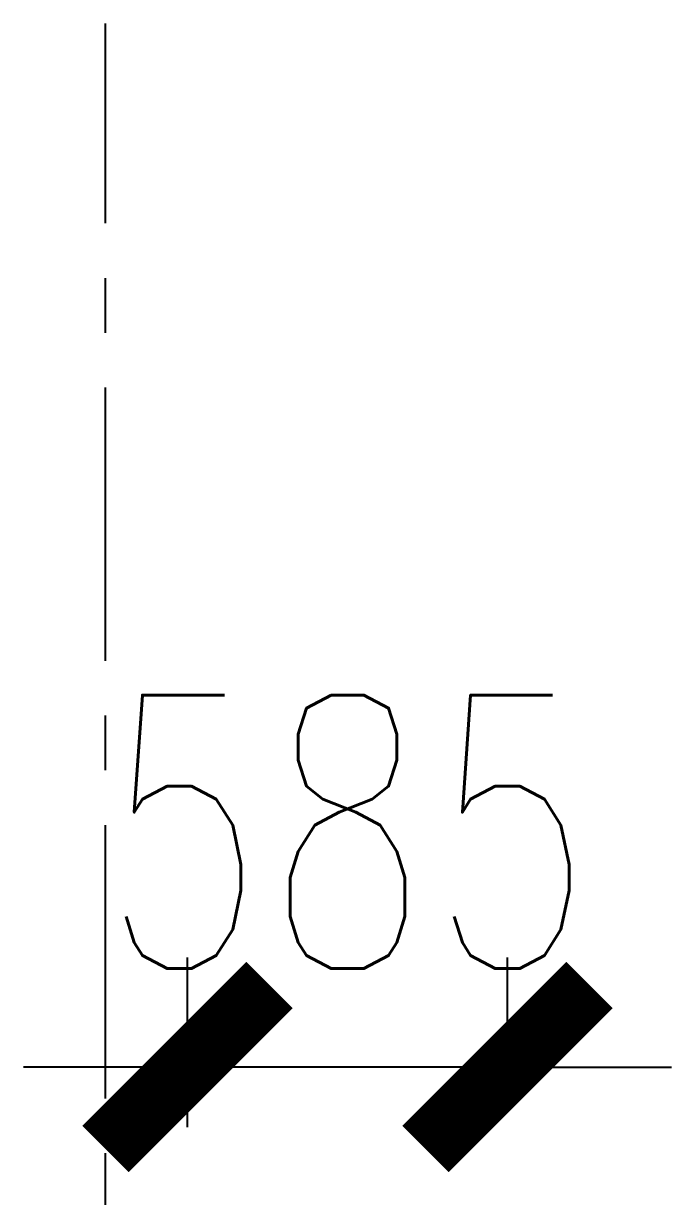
# Model space of a CAD drawing. Extents: x 220580 to 2027826, y -309201 to 71987.
# Drawn here: x 403910 to 405095, y -150535 to -148391 of the extents above; entities that cross this region are included whole.
import ezdxf

# ---------------------------------------------------------------- set-up
doc = ezdxf.new("R2010")
doc.units = 0
doc.linetypes.add('CENTER', pattern=[2, 1.25, -0.25, 0.25, -0.25])
doc.layers.add('1 轴线 辅助线', color=1, linetype='CENTER')
doc.layers.add('DIM', color=173, linetype='Continuous')
doc.styles.add('DHTEXT-1', font='ROMANS.shx', dxfattribs={"width": 0.7, "bigfont": 'CHINESE.shx'})
doc.dimstyles.new('ZN200', dxfattribs={"dimscale": 200, "dimtxt": 2.5, "dimasz": 1.5, "dimexe": 1, "dimexo": 2, "dimgap": 0.9, "dimtad": 1, "dimdec": 0, "dimdsep": 46, "dimtxsty": 'DHTEXT-1', "dimblk": 'ARCHTICK', "dimcen": 2.5, "dimclrd": 173, "dimclre": 173, "dimclrt": 7, "dimazin": 2, "dimtfac": 1, "dimtdec": 0, "dimtix": 1, "dimtmove": 2, "dimatfit": 3, "dimfxl": 0, "dimtolj": 1, "dimtzin": 0, "dimarcsym": 0})

# ---------------------------------------------------------------- blocks, each defined once
blk = doc.blocks.new('_ArchTick')
at = {"color": 0, "linetype": 'ByBlock', "const_width": 0.4}
blk.add_lwpolyline([(-0.5, -0.5), (0.5, 0.5)], dxfattribs=at)
blk = doc.blocks.new('*D883')
at = {"layer": 'Defpoints', "color": 0, "ltscale": 2, "transparency": 16777216}
for p in [(404210, -150298.6), (404795, -150779.4), (404210, -150808.6)]:
    blk.add_point(p, dxfattribs=at)
at = {"layer": 'DIM', "color": 173, "linetype": 'ByBlock', "lineweight": -2, "ltscale": 2, "transparency": 16777216}
for p, q in [((404210, -150408.6), (404210, -150098.6)), ((404795, -150379.4), (404795, -150098.6)), ((404210, -150298.6), (403910, -150298.6)), ((404795, -150298.6), (404210, -150298.6)), ((404795, -150298.6), (405095, -150298.6))]:
    blk.add_line(p, q, dxfattribs=at)
at = {"layer": 'DIM', "color": 173, "lineweight": -2, "ltscale": 2, "transparency": 16777216, "xscale": 300, "yscale": 300, "zscale": 300}
blk.add_blockref('_ArchTick', (404210, -150298.6), dxfattribs=at)
at = {"layer": 'DIM', "color": 173, "lineweight": -2, "ltscale": 2, "transparency": 16777216, "xscale": 300, "yscale": 300, "zscale": 300, "rotation": 180}
blk.add_blockref('_ArchTick', (404795, -150298.6), dxfattribs=at)
at = {"layer": 'DIM', "color": 7, "ltscale": 2, "transparency": 16777216, "insert": (404502.5, -149868.6), "char_height": 500, "attachment_point": 5, "style": 'DHTEXT-1'}
blk.add_mtext('\\A1;585', dxfattribs=at)

msp = doc.modelspace()

# ---------------------------------------------------------------- linework, layer by layer
at = {"layer": '1 轴线 辅助线', "ltscale": 400}
msp.add_line((404059.9, -167956.2), (404059.9, -148390.8), dxfattribs=at)

# ---------------------------------------------------------------- dimensions: what is measured, and where the dimension line sits
at = {"layer": 'DIM', "ltscale": 2}
dim = msp.add_linear_dim(base=(404210, -150298.6), p1=(404795, -150779.4), p2=(404210, -150808.6), dimstyle='ZN200', dxfattribs=at)
dim.commit()
dim.dimension.update_dxf_attribs({"geometry": '*D883', "text_midpoint": (404502.5, -149868.6)})

doc.saveas('drawing.dxf')
